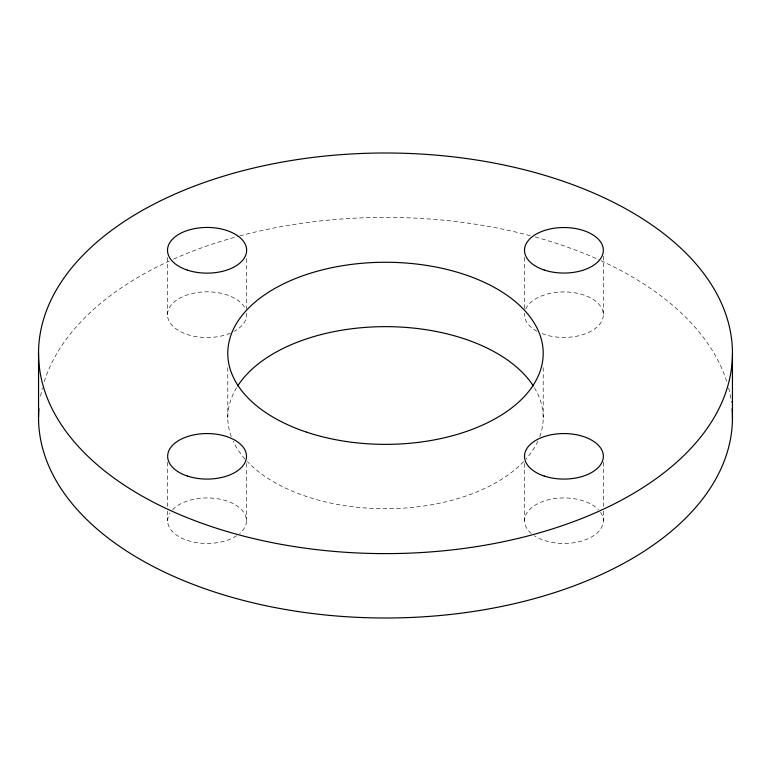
<?xml version="1.0" encoding="UTF-8"?>
<svg xmlns="http://www.w3.org/2000/svg" width="771" height="771" viewBox="0 0 771 771"><rect width="100%" height="100%" fill="white"/><g stroke="black" fill="none" stroke-linecap="round" stroke-linejoin="round"><path stroke-width="0.58" stroke-dasharray="3.85 2.89" d="M603.346 256.261L603.346 314.684M603.346 462.282L603.346 506.393M603.346 511.163L603.346 520.704M543.208 367.613L543.208 417.689M524.492 257.447L524.492 308.718M524.492 463.477L524.492 520.704M246.653 258.642L246.653 308.718M246.508 463.477L246.508 520.704M227.792 367.613L227.792 417.689M167.654 462.282L167.654 506.393M167.654 511.163L167.654 520.704M167.5 257.447L167.5 314.684M172.531 509.737A39.427 22.764 0 0 1 227.676 501.295A39.427 22.764 0 0 1 239.685 533.493M236.649 535.758A39.427 22.764 0 0 1 187.006 540.298A39.427 22.764 0 0 1 169.986 512.994M600.58 512.32A39.427 22.764 0 0 1 584.524 540.114A39.427 22.764 0 0 1 534.351 535.758M531.315 533.493A39.427 22.764 0 0 1 543.324 501.295A39.427 22.764 0 0 1 598.469 509.737M525.735 309.017A39.427 22.764 0 0 1 578.433 293.52A39.427 22.764 0 0 1 598.469 325.641A39.427 22.764 0 0 1 540.75 333.091M536.934 331.27A39.427 22.764 0 0 1 524.579 313.248M534.428 387.746A157.708 91.045 0 0 1 539.758 436.617M537.83 441.253A157.708 91.045 0 0 1 526.015 459.024M523.702 461.559A157.708 91.045 0 0 1 385.5 508.744A157.708 91.045 0 0 1 247.298 461.559M244.985 459.024A157.708 91.045 0 0 1 233.17 441.253M231.242 436.617A157.708 91.045 0 0 1 236.572 387.746M40.555 396.178A346.95 200.306 0 0 1 42.415 387.861M44.207 381.655A346.95 200.306 0 0 1 169.35 261.003M173.639 259.066A346.95 200.306 0 0 1 238.673 236.205M239.771 235.907A346.95 200.306 0 0 1 530.833 235.801M535.219 236.996A346.95 200.306 0 0 1 598.932 259.769M601.072 260.743A346.95 200.306 0 0 1 727.14 382.782M728.605 387.958A346.95 200.306 0 0 1 731.457 402.549M246.575 313.248A39.581 22.851 0 0 1 234.172 331.337M230.336 333.168A39.581 22.851 0 0 1 172.193 325.478A39.581 22.851 0 0 1 193.28 293.259A39.581 22.851 0 0 1 245.698 309.691"/><path stroke-width="1.16" d="M732.45 353.879A346.95 200.306 0 0 1 211.167 526.497A346.95 200.306 0 0 1 212.883 179.547A346.95 200.306 0 0 1 732.45 353.879L732.45 418.267M38.55 352.733L38.55 417.121M237.69 385.953A157.708 91.045 0 0 1 385.5 326.644A157.708 91.045 0 0 1 533.31 385.953M732.113 408.832A346.95 200.306 0 0 1 385.413 618.005A346.95 200.306 0 0 1 38.897 408.726M306.646 432.165A157.708 91.045 0 0 0 543.208 353.311A157.708 91.045 0 0 0 306.646 274.457A157.708 91.045 0 0 0 306.646 432.165M544.21 476.035A39.427 22.764 0 0 0 603.346 456.316A39.427 22.764 0 0 0 544.21 436.608A39.427 22.764 0 0 0 544.21 476.035M187.363 476.035A39.427 22.764 0 0 0 246.508 456.316A39.427 22.764 0 0 0 187.363 436.608A39.427 22.764 0 0 0 187.363 476.035M187.286 270.081A39.581 22.851 0 0 0 246.653 250.296A39.581 22.851 0 0 0 187.286 230.51A39.581 22.851 0 0 0 187.286 270.081M544.21 270.014A39.427 22.764 0 0 0 603.346 250.296A39.427 22.764 0 0 0 544.21 230.587A39.427 22.764 0 0 0 544.21 270.014"/></g></svg>
